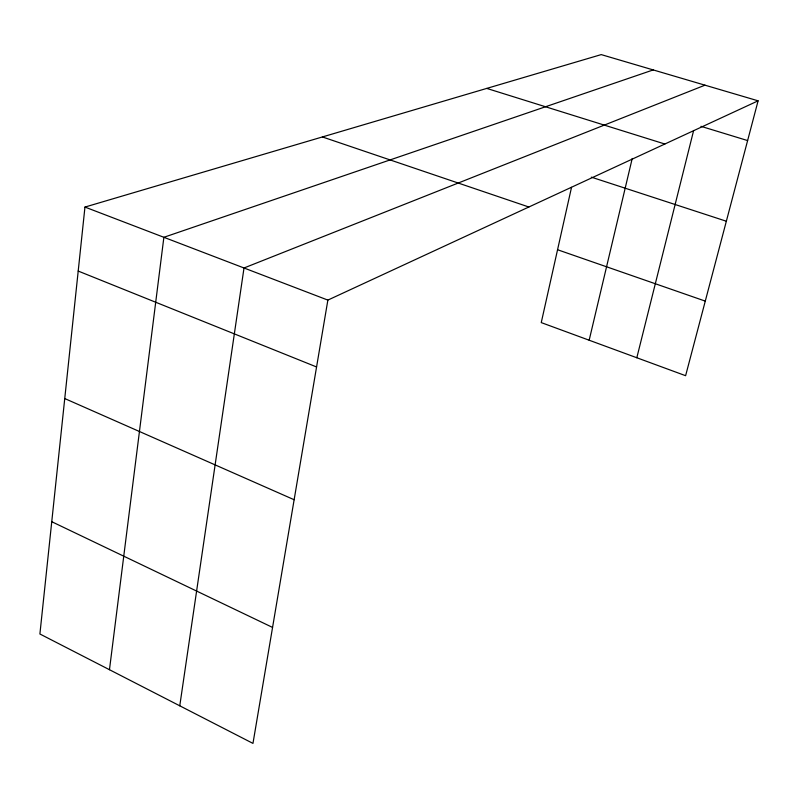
<?xml version="1.0" encoding="UTF-8"?>
<svg xmlns="http://www.w3.org/2000/svg" width="798" height="798" viewBox="0 0 798 798"><rect width="100%" height="100%" fill="white"/><g stroke="black" fill="none" stroke-linecap="round" stroke-linejoin="round"><path stroke-width="1.2" d="M758.1 100.827L601.223 54.603L84.957 207.071L39.9 633.991L252.966 743.397L327.868 300.098L758.1 100.827L685.612 375.698L541.253 322.601L571.528 187.321M109.466 669.712L163.879 237.295L653.203 69.925M179.769 705.811L244.008 267.988L704.973 85.177M589.163 340.227L632.225 158.463M636.814 357.753L693.642 130.483M700.963 126.323L747.626 140.568M486.75 88.408L664.864 144.019M591.338 177.156L726.35 221.226M322.392 136.947L528.865 207.011M557.563 249.744L705.282 301.115M84.957 207.071L327.868 300.098M78.204 271.061L316.567 366.96M64.748 398.551L294.133 499.738M51.75 521.702L272.567 627.428"/></g></svg>
